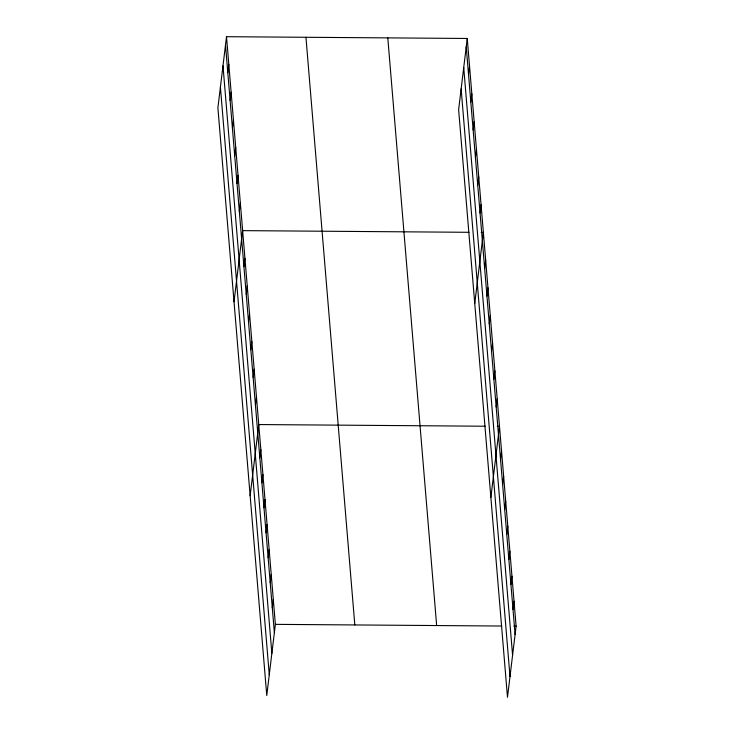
<?xml version="1.0" encoding="UTF-8"?>
<svg xmlns="http://www.w3.org/2000/svg" width="734" height="734" viewBox="0 0 734 734"><rect width="100%" height="100%" fill="white"/><g stroke="black" fill="none" stroke-linecap="round" stroke-linejoin="round"><path stroke-width="1.1" d="M226.512 36.7L217.897 107.861L266.763 695.529L275.369 624.359L226.512 36.7L467.237 38.471L516.103 626.139L507.488 697.3L458.631 109.641L467.237 38.471M227.806 72.739L228.815 64.409M230.109 100.439L231.118 92.108M232.412 128.147L233.421 119.816M234.715 155.847L235.724 147.516M237.018 183.555L238.027 175.224M239.321 211.254L240.33 202.923M234.027 301.793L242.633 230.632L469.017 232.302M243.927 266.662L244.936 258.331M246.239 294.371L247.239 286.04M248.542 322.07L249.542 313.739M250.844 349.779L251.854 341.448M253.147 377.478L254.157 369.147M255.45 405.186L256.46 396.855M250.147 495.716L258.763 424.555L485.146 426.225M259.827 457.869L260.836 449.529M261.91 482.844L262.91 474.513M263.983 507.818L264.992 499.487M266.057 532.792L267.066 524.461M268.139 557.767L269.139 549.436M270.213 582.741L271.222 574.41M272.286 607.724L273.296 599.384M468.531 74.51L469.54 66.179M470.833 102.219L471.843 93.888M473.136 129.918L474.146 121.587M475.439 157.627L476.449 149.296M477.751 185.326L478.751 176.995M480.054 213.034L481.064 204.703M474.751 303.564L483.367 232.403L481.155 232.384M484.66 268.442L485.669 260.111M486.963 296.141L487.972 287.811M489.266 323.85L490.275 315.519M491.569 351.549L492.578 343.218M493.872 379.258L494.881 370.927M496.175 406.957L497.184 398.626M490.872 497.496L499.487 426.335L497.285 426.316M500.551 459.64L501.561 451.309M502.634 484.614L503.643 476.283M504.708 509.589L505.717 501.258M506.781 534.572L507.79 526.232M508.864 559.547L509.873 551.206M510.937 584.521L511.947 576.19M513.011 609.495L514.02 601.164M275.369 624.359L501.753 626.029M513.892 626.12L516.103 626.139M466.228 46.811L515.094 634.47M463.723 67.537L512.58 655.205M461.136 88.906L510.002 676.564M387.8 37.893L436.657 625.551M305.95 37.287L354.816 624.946M225.503 45.031L274.369 632.699M222.989 65.766L271.855 653.425M220.411 87.126L269.268 674.794"/></g></svg>
